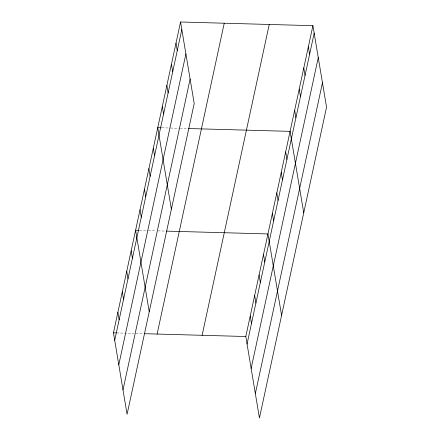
<?xml version="1.0" encoding="UTF-8"?>
<svg xmlns="http://www.w3.org/2000/svg" width="440" height="440" viewBox="0 0 440 440"><rect width="100%" height="100%" fill="white"/><g stroke="black" fill="none" stroke-linecap="round" stroke-linejoin="round"><path stroke-width="0.33" stroke-dasharray="2.2 1.65" d="M161.838 127.798L170.027 128.024M170.709 128.046L178.899 128.271M180.268 128.31L187.77 128.519M139.689 230.373L147.879 230.604M148.561 230.621L156.068 230.83M158.114 230.885L165.621 231.094M116.859 332.932L133.92 333.405M135.966 333.459L143.473 333.668"/><path stroke-width="0.66" d="M180.565 22L194.2 103.488L127.083 414.32L113.449 332.838L180.565 22L312.917 25.68L326.552 107.162L259.435 418L245.801 336.512L312.917 25.68M114.703 340.34L181.819 29.508M118.789 364.755L185.906 53.917M122.997 389.906L190.119 79.074M157.124 334.048L224.24 23.216M202.125 335.302L269.242 24.464M247.055 344.02L314.171 33.181M251.141 368.434L318.257 57.596M255.349 393.586L322.471 82.753M161.156 127.782L157.746 127.683L171.38 209.171M188.452 128.535L290.098 131.362L303.732 212.85M139.007 230.357L135.597 230.257L149.232 311.745M166.304 231.115L267.949 233.937L281.584 315.425M113.449 332.838L116.177 332.909M144.155 333.691L245.801 336.512M308.352 46.816L309.611 54.318M303.787 67.953L305.047 75.455M299.228 89.089L300.482 96.597M294.663 110.226L295.916 117.733M285.665 151.877L286.924 159.385M281.237 172.392L282.491 179.899M276.81 192.907L278.064 200.415M272.377 213.422L273.636 220.93M263.516 254.452L264.776 261.96M259.089 274.967L260.343 282.475M254.661 295.482L255.915 302.99M250.228 315.997L251.482 323.505M176 43.137L177.26 50.644M171.435 64.273L172.695 71.781M166.876 85.41L168.13 92.917M162.311 106.546L163.565 114.054M153.312 148.198L154.572 155.705M148.885 168.713L150.139 176.22M144.458 189.228L145.712 196.735M140.025 209.743L141.284 217.25M131.164 250.773L132.424 258.28M126.737 271.288L127.991 278.795M122.304 291.808L123.563 299.31M117.876 312.323L119.13 319.825"/></g></svg>
